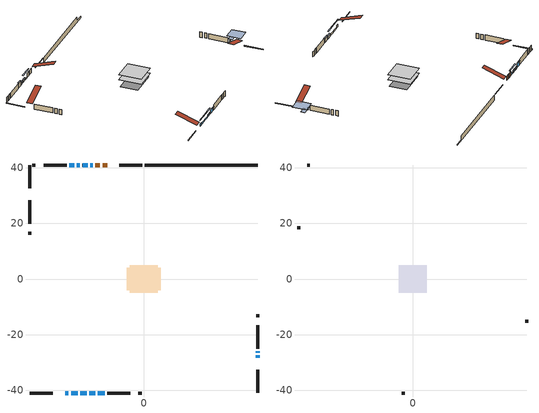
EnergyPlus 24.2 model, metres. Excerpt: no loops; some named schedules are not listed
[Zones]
conditioned space
 floor adiabatic (AdiabaticFloorConstruction): -4.95,-4.95 -4.95,4.95 4.95,4.95 4.95,-4.95 z0.96
 floor foundation (Slab1 construction): -6.14,-3.99 -6.14,3.99 6.14,3.99 6.14,-3.99 z-1.38
 wall outside (RimJoist1 construction): -0.49,40.98 -8.8,40.98 / -40.98,-40.98 -32.67,-40.98 / -40.98,40.98 -40.98,32.67 / 40.98,-40.98 40.98,-32.67 z0.96:1.26
 wall outside (AdiabaticWallConstruction 1): -13.2,40.98 -14.8,40.98 / -15.73,40.98 -17.49,40.98 z0.96:2.99
 wall outside (AdiabaticWallConstruction): -28.27,-40.98 -27.05,-40.98 / 40.98,-26.5 40.98,-25.96 z0.96:2.18; -18.42,40.98 -19.26,40.98 / -26.12,-40.98 -23.74,-40.98 / -22.81,-40.98 -20.57,-40.98 / 40.98,-28.27 40.98,-27.43 z0.96:1.55; -20.19,40.98 -22.02,40.98 / -22.94,40.98 -24.04,40.98 / -19.64,-40.98 -17.4,-40.98 z0.96:1.82; -24.96,40.98 -26.74,40.98 z0.96:3.04; -16.47,-40.98 -14.09,-40.98 z0.96:2.64
 wall outside (Wall1 construction): -27.67,40.98 -36.02,40.98 / -13.16,-40.98 -4.81,-40.98 / -40.98,28.26 -40.98,19.91 / 40.98,-25.04 40.98,-16.69 z0.96:3.4
 wall outside (Wall3 construction): -38.92,40.98 -40.05,40.98 / -1.9,-40.98 -0.78,-40.98 / -40.98,17.01 -40.98,15.89 / 40.98,-13.78 40.98,-12.66 z0.96:3.4
 wall foundation (FoundationWall1 construction): 0.44,40.98,-1.38 0.44,40.98,0.96 36.92,40.98,0.96 36.92,40.98,-0.83 40.98,40.98,-0.83 40.98,40.98,-1.38
 window (WindowConstruction 5): -28.26,-40.98 -27.05,-40.98 z0.96:2.18
 window (WindowConstruction 7): -18.42,40.98 -19.26,40.98 z0.96:1.55
 window (WindowConstruction 8): -26.12,-40.98 -23.74,-40.98 z0.96:1.55
 window (WindowConstruction 9): -22.81,-40.98 -20.57,-40.98 z0.96:1.55
 window (WindowConstruction 10): 40.98,-28.26 40.98,-27.43 z0.96:1.55
 window (WindowConstruction 6): 40.98,-26.5 40.98,-25.96 z0.96:2.18
 window (WindowConstruction): -20.19,40.98 -22.02,40.98 z0.96:1.82
 window (WindowConstruction 1): -22.94,40.98 -24.04,40.98 z0.96:1.82
 window (WindowConstruction 2): -24.96,40.98 -26.74,40.98 z0.96:3.04
 window (WindowConstruction 3): -19.64,-40.98 -17.4,-40.98 z0.96:1.82
 window (WindowConstruction 4): -16.47,-40.98 -14.09,-40.98 z0.96:2.64
 door (Door): -13.2,40.98 -14.8,40.98 z0.96:2.99
 door (Door 1): -15.73,40.98 -17.49,40.98 z0.96:2.99
 ceiling adiabatic (AdiabaticFloorConstruction): 4.95,-4.95 4.95,4.95 -4.95,4.95 -4.95,-4.95 z0.96
attic - vented
 floor to conditioned space (Floor1 construction Reversed): -4.95,-4.95 -4.95,4.95 4.95,4.95 4.95,-4.95 z3.4
 wall outside (Wall2 construction): -36.95,40.98 -38,40.98 / -3.88,-40.98 -2.83,-40.98 / -40.98,18.99 -40.98,17.94 / 40.98,-15.76 40.98,-14.71 z0.96:3.4
 roof outside (Roof1 construction): -12.27,40.98,3.4 -12.27,31.33,6.61 -9.73,31.33,6.61 -9.73,40.98,3.4; -29.19,-40.98,3.4 -29.19,-31.33,6.61 -31.74,-31.33,6.61 -31.74,-40.98,3.4; -40.98,29.19,3.4 -31.33,29.19,6.61 -31.33,31.74,6.61 -40.98,31.74,3.4; 40.98,-29.19,3.4 31.33,-29.19,6.61 31.33,-31.74,6.61 40.98,-31.74,3.4
shading: -21.91,40.98 -15.77,40.98 -15.77,41.39 -21.91,41.39 z4.19; -21.09,-40.98 -28.77,-40.98 -28.77,-41.39 -21.09,-41.39 z4.19; -17.92,-40.98 -25.46,-40.98 -25.46,-41.39 -17.92,-41.39 z4.19; 40.98,-24.78 40.98,-30.91 46.47,-30.91 46.47,-24.78 z4.19; 40.98,-25.35 40.98,-27.11 46.47,-27.11 46.47,-25.35 z2.79; -22.22,40.98 -19.99,40.98 -19.99,41.39 -22.22,41.39 z2.02; -24.24,40.98 -22.74,40.98 -22.74,41.39 -24.24,41.39 z2.02; -26.94,40.98 -24.76,40.98 -24.76,41.39 -26.94,41.39 z3.24; -17.2,-40.98 -19.84,-40.98 -19.84,-41.39 -17.2,-41.39 z2.02; -13.89,-40.98 -16.67,-40.98 -16.67,-41.39 -13.89,-41.39 z2.84
[Building]
Building 1: Terrain=Suburbs
[Site:Location]
Quebec Intl AP_QC: Latitude {deg}=46.8; Longitude {deg}=-71.38; Time Zone {hr}=-5; Elevation {m}=74; Keep Site Location Information=Yes
[Site:GroundTemperature:Shallow]
0.0108218, -2.24938, -2.43038, -1.3578, 2.94801, 7.23376, 10.9493, 13.303, 13.5029, 11.5886, 7.96783, 3.81355
[Site:WaterMainsTemperature]
Calculation Method=Schedule; Temperature Schedule=mains temperature schedule
[Material] Roughness=Rough; Thermal Absorptance=0.9
Name | Thickness {m} | Conductivity {W/m-K} | Density {kg/m3} | Specific Heat {J/kg-K} | Solar Absorptance | Visible Absorptance
asphalt or fiberglass shingles | 0.00635 | 0.162714 | 1121.4 | 1465.45 | 0.4 | 0.4
ceiling loosefill ins | 0.0846667 | 0.0480833 | 16.02 | 1046.75 | 0.7 | 0.7
ceiling stud and cavity | 0.1397 | 0.0876654 | 65.682 | 1177.47 | 0.7 | 0.7
concrete 4.0 in. | 0.1016 | 1.803125 | 2242.8 | 837.4 | 0.7 | 0.7
concrete 8.0 in. | 0.2032 | 1.803125 | 2242.8 | 837.4 | 0.7 | 0.7
door material | 0.04445 | 0.0451087 | 512.64 | 1214.23 | 0.7 | 0.7
door material 1 | 0.04445 | 0.20624 | 512.64 | 1214.23 | 0.7 | 0.7
exterior vertical ins | 0.0210149 | 0.029427 | 32.04 | 1214.23 | 0.7 | 0.7
floor covering | 0.0127 | 0.0433444 | 54.468 | 1339.84 | 0.6 | 0.6
floor rigid ins; wall rigid ins | 0.512978 | 0.029427 | 32.04 | 1214.23 | 0.7 | 0.7
floor stud and cavity | 0.1397 | 1.75129 | 37.0049 | 1207.88 | 0.7 | 0.7
furniture material conditioned space 1 | 0.1524 | 0.115458 | 640.8 | 1214.23 | 0.6 | 0.6
gypsum board | 0.0127 | 0.160291 | 801 | 837.4 | 0.6 | 0.6
gypsum board 1 | 0.0127 | 0.160291 | 801 | 837.4 | 0.7 | 0.7
osb sheathing 0.5 in. | 0.0127 | 0.115458 | 512.64 | 1214.23 | 0.7 | 0.7
osb sheathing 0.75 in. | 0.01905 | 0.115458 | 512.64 | 1214.23 | 0.7 | 0.7
osb sheathing 2.0 in. | 0.0508 | 0.115458 | 512.64 | 1214.23 | 0.7 | 0.7
rim joist stud and cavity | 0.0508 | 0.0400928 | 125.044 | 1163.47 | 0.6 | 0.6
wall stud and cavity | 0.1397 | 0.0850358 | 139.0536 | 1170.24 | 0.7 | 0.7
wall stud and cavity 1 | 0.0889 | 6.1454 | 50.32683 | 1063.81 | 0.6 | 0.6
wall stud and cavity 2 | 0.1397 | 0.124955 | 139.0536 | 1170.24 | 0.7 | 0.7
wall stud and cavity 3 | 0.0889 | 0.380278 | 52.3479 | 1209.89 | 0.7 | 0.7
wall stud and cavity 4 | 0.0889 | 0.391764 | 83.0341 | 1211.67 | 0.7 | 0.7
wood siding | 0.0254 | 0.102417 | 544.68 | 1172.36 | 0.4 | 0.4
wood siding 1 | 0.00254 | 0.102417 | 544.68 | 1172.36 | 0.4 | 0.4
wood siding 2; wood siding 3; wood siding 4 | 0.0254 | 0.102417 | 544.68 | 1172.36 | 0.7 | 0.7
[WindowMaterial:SimpleGlazingSystem]
Name | U-Factor {W/m2-K} | Solar Heat Gain Coefficient
WindowMaterial | 3.17627 | 0.55
WindowMaterial 1 | 3.15243 | 0.57
WindowMaterial 2 | 2.975272 | 0.59
WindowMaterial 3 | 3.14959 | 0.57
WindowMaterial 4 | 2.99003 | 0.66
WindowMaterial 5 | 2.92474 | 0.66
WindowMaterial 6 | 2.98152 | 0.61
WindowMaterial 7 | 3.04795 | 0.45
WindowMaterial 8 | 3.17968 | 0.56
WindowMaterial 9 | 3.230782 | 0.52
[Construction]
AdiabaticFloorConstruction: floor stud and cavity, floor rigid ins, osb sheathing 0.75 in., floor covering
AdiabaticWallConstruction: wood siding 3, wall rigid ins, wall stud and cavity 3, gypsum board
AdiabaticWallConstruction 1: wood siding 4, wall rigid ins, wall stud and cavity 3, gypsum board
Door: door material
Door 1: door material 1
Floor1 construction Reversed: gypsum board, ceiling stud and cavity, ceiling loosefill ins
FoundationWall1 construction: concrete 8.0 in., gypsum board 1
furniture construction conditioned space 1: furniture material conditioned space 1
PartitionWallConstruction: gypsum board, wall stud and cavity 4, gypsum board
RimJoist1 construction: wood siding 2, osb sheathing 2.0 in., rim joist stud and cavity
Roof1 construction: asphalt or fiberglass shingles
Slab1 construction: concrete 4.0 in.
Wall1 construction: wood siding, osb sheathing 0.5 in., wall stud and cavity, gypsum board
Wall2 construction: wood siding 1, wall stud and cavity 1
Wall3 construction: wood siding, osb sheathing 0.5 in., wall stud and cavity 2, gypsum board
WindowConstruction: WindowMaterial
WindowConstruction 1: WindowMaterial 1
WindowConstruction 10; WindowConstruction 7: WindowMaterial 7
WindowConstruction 2: WindowMaterial 2
WindowConstruction 3: WindowMaterial 3
WindowConstruction 4: WindowMaterial 4
WindowConstruction 5: WindowMaterial 5
WindowConstruction 6: WindowMaterial 6
WindowConstruction 8: WindowMaterial 8
WindowConstruction 9: WindowMaterial 9
[Zone] Multiplier=1; Part of Total Floor Area=Yes
Name | Volume {m3}
attic - vented | 51.194
conditioned space | 494.6
[Space]
Name | Zone | Volume {m3}
attic - vented 1 | attic - vented | 51.194
conditioned space 1 | conditioned space | 494.6
[ZoneInfiltration:EffectiveLeakageArea]
infil attic - vented 1: Zone or Space=attic - vented 1; Schedule=Always On Discrete; Effective Air Leakage Area {cm2}=3621.42; Stack Coefficient=0.000393152; Wind Coefficient=1.33968e-05
[ZoneMixing]
whole house fan mix: Zone or Space=attic - vented; Schedule=Always On Continuous; Design Flow Rate Calculation Method=Flow/Zone; Design Flow Rate {m3/s}=0; Source Zone or Space=conditioned space
[SurfaceProperty:ExposedFoundationPerimeter]
Slab1: Exposed Perimeter Calculation Method=TotalExposedPerimeter; Total Exposed Perimeter {m}=40.538
[InternalMass] Zone or ZoneList=conditioned space; Space or SpaceList=conditioned space 1
Name | Construction | Surface Area {m2}
furniture mass conditioned space 1 | furniture construction conditioned space 1 | 78.48
partition wall mass | PartitionWallConstruction | 196.2
[Lights]
interior lighting: Zone or ZoneList or Space or SpaceList=conditioned space 1; Schedule=interior lighting schedule; Design Level Calculation Method=LightingLevel; Lighting Level {W}=343.2; Return Air Fraction=0; Fraction Radiant=0.6; Fraction Visible=0.2; Fraction Replaceable=1
[People]
occupants: Zone or ZoneList or Space or SpaceList=conditioned space 1; Number of People Schedule=occupants schedule; Number of People Calculation Method=People; Number of People=3; Fraction Radiant=0.314171; Sensible Heat Fraction=0.56303; Activity Level Schedule=occupants activity schedule; Carbon Dioxide Generation Rate {m3/s-W}=0; Enable ASHRAE 55 Comfort Warnings=No; Mean Radiant Temperature Calculation Type=EnclosureAveraged
[ElectricEquipment] Zone or ZoneList or Space or SpaceList=conditioned space 1; Design Level Calculation Method=EquipmentLevel
Name | Schedule | Design Level {W} | Fraction Latent | Fraction Radiant | Fraction Lost
clothes dryer | clothes dryer schedule | 140.772 | 0.015 | 0.081 | 0.85
clothes washer | clothes washer schedule | 32.1985 | 0.03 | 0.162 | 0.7
cooking range | cooking range schedule | 215.147 | 0.08 | 0.432 | 0.2
dishwasher | dishwasher schedule | 66.8632 | 0.3 | 0.18 | 0.4
fridge | fridge schedule | 72.9452 | 0 | 0.6 | 0
mech vent house fan | mech vent house fan schedule | 0 | 0 | 0 | 1
mech vent house fan cfis | mech vent house fan cfis schedule | 0 | 0 | 0 | 0
misc plug loads | misc plug loads schedule | 494.7 | 0.045 | 0.513 | 0.1
whole house fan | Always On Discrete | 0 | 0 | 0 | 1
[OtherEquipment] Zone or ZoneList or Space or SpaceList=conditioned space 1; Design Level Calculation Method=EquipmentLevel
Name | Fuel Type | Schedule | Design Level {W} | Fraction Latent | Fraction Radiant | Fraction Lost
clothes dryer 1 | Electricity | clothes dryer schedule | 0 | 0.015 | 0.081 | 0.85
cooking range 1 | Electricity | cooking range schedule | 0 | 0.08 | 0.432 | 0.2
general water use latent | None | general water use schedule | 62.594 | 1 | 0 | 0
general water use sensible | None | general water use schedule | -61.6891 | 0 | 0.6 | 0
mech vent house fan latent load | None | Always On Discrete | 0 | 1 | 0 | 0
mech vent house fan sensible load | None | Always On Discrete | 0 | 0 | 0 | 0
water heater energy adjustment1 | Electricity | Always On Discrete | 0.01 | 0 | 0 | 1
[ZoneInfiltration:DesignFlowRate] Zone or ZoneList or Space or SpaceList=conditioned space 1; Schedule=Always On Discrete; Design Flow Rate Calculation Method=Flow/Zone; Design Flow Rate {m3/s}=0
infil flow; natural vent flow; whole house fan flow
[ZoneControl:Thermostat]
conditioned space Thermostat: Zone or ZoneList=conditioned space; Control Type Schedule=conditioned space Thermostat Schedule; Control 1=conditioned space temperature setpoint; Temperature Difference Between Cutout And Setpoint {deltaC}=0
[ZoneHVAC:Baseboard:Convective:Electric]
electric baseboard: Availability Schedule=Always On Discrete; Heating Design Capacity {W}=12343.9; Efficiency=1
[AirLoopHVAC:UnitarySystem]
unit heater unitary system: Control Type=Load; Controlling Zone or Thermostat Location=conditioned space; Dehumidification Control Type=None; Availability Schedule=Always On Discrete; Supply Fan=unit heater supply fan; Fan Placement=BlowThrough; Supply Air Fan Operating Mode Schedule=unit heater auto fan schedule; Heating Coil=unit heater htg coil; DX Heating Coil Sizing Ratio=1; Use DOAS DX Cooling Coil=No; Minimum Supply Air Temperature {C}=2; Latent Load Control=SensibleOnlyLoadControl; Cooling Supply Air Flow Rate Method=None; Heating Supply Air Flow Rate Method=SupplyAirFlowRate; Heating Supply Air Flow Rate {m3/s}=0.00141584; No Load Supply Air Flow Rate Method=SupplyAirFlowRate; No Load Supply Air Flow Rate {m3/s}=0; No Load Supply Air Flow Rate Control Set To Low Speed=Yes; Maximum Supply Air Temperature {C}=48.8889; Maximum Outdoor Dry-Bulb Temperature for Supplemental Heater Operation {C}=21; Ancillary On-Cycle Electric Power {W}=0; Ancillary Off-Cycle Electric Power {W}=0
[Fan:SystemModel]
unit heater supply fan: Availability Schedule=Always On Discrete; Design Maximum Air Flow Rate {m3/s}=0.00141584; Speed Control Method=Discrete; Electric Power Minimum Flow Rate Fraction=0.2; Design Pressure Rise {Pa}=500; Motor Efficiency=1; Motor In Air Stream Fraction=1; Design Electric Power Consumption {W}=Autosize; Design Power Sizing Method=PowerPerFlow; Electric Power Per Unit Flow Rate {W/(m3/s)}=28251.7; Electric Power Per Unit Flow Rate Per Unit Pressure {W/((m3/s)-Pa)}=1.66667; Fan Total Efficiency=0.7; Motor Loss Radiative Fraction=0; Number of Speeds=1; Speed Flow Fraction 1=1; Speed Electric Power Fraction 1=1
[Coil:Heating:Fuel]
unit heater htg coil: Availability Schedule=Always On Discrete; Fuel Type=OtherFuel1; Burner Efficiency=0.3; Nominal Capacity {W}=0.293071; On Cycle Parasitic Electric Load {W}=0; Off Cycle Parasitic Fuel Load {W}=0
[Zone equipment]
conditioned space: electric baseboard, unit heater unitary system
[Foundation:Kiva]
Foundation Kiva 1: Initial Indoor Air Temperature {C}=18; Wall Height Above Grade {m}=0.959998; Wall Depth Below Slab {m}=0.2032; Custom Block Material Name 1=exterior vertical ins; Custom Block Depth 1 {m}=2.34001; Custom Block X Position 1 {m}=0.2159; Custom Block Z Position 1 {m}=0
[Foundation:Kiva:Settings]
Soil Conductivity {W/m-K}=0.849921; Soil Density {kg/m3}=1842.3; Soil Specific Heat {J/kg-K}=418.7; Ground Solar Absorptivity=0.9; Ground Thermal Absorptivity=0.9; Ground Surface Roughness {m}=0.03; Far-Field Width {m}=40; Deep-Ground Boundary Condition=ZeroFlux; Deep-Ground Depth {m}=40; Minimum Cell Dimension {m}=0.2; Maximum Cell Growth Coefficient=3; Simulation Timestep=Timestep
[Exterior:Lights]
exterior lighting: Schedule=exterior lighting schedule; Design Level {W}=75.6
[EnergyManagementSystem:GlobalVariable]
infil_program_Qfan
infil_program_Qinf
natural_vent_program_Qnv
natural_vent_program_Qwhf
[EnergyManagementSystem:Sensor]
Name | Output:Variable or Output:Meter Index Key | Output:Variable or Output:Meter
airflow_gain | infil flow | Infiltration Sensible Heat Gain Energy
airflow_gain_1 | natural vent flow | Infiltration Sensible Heat Gain Energy
airflow_gain_2 | whole house fan flow | Infiltration Sensible Heat Gain Energy
airflow_loss | infil flow | Infiltration Sensible Heat Loss Energy
airflow_loss_1 | natural vent flow | Infiltration Sensible Heat Loss Energy
airflow_loss_2 | whole house fan flow | Infiltration Sensible Heat Loss Energy
clg_load_cond |  | Cooling:EnergyTransfer:Zone:CONDITIONED SPACE
clg_sp_s; clg_sp_s_1 | cooling setpoint | Schedule Value
clothes_dryer_exhaust_0_sch_s | clothes dryer exhaust 0 schedule | Schedule Value
conditioned_space_clg_unmet_s | conditioned space | Zone Cooling Setpoint Not Met Time
conditioned_space_htg_unmet_s | conditioned space | Zone Heating Setpoint Not Met Time
cool_season | cooling season schedule | Schedule Value
fridge_tin_s | conditioned space | Zone Mean Air Temperature
htg_load_cond |  | Heating:EnergyTransfer:Zone:CONDITIONED SPACE
htg_sp_s; htg_sp_s_1 | heating setpoint | Schedule Value
ig_ee_conv | clothes dryer | Electric Equipment Convective Heating Energy
ig_ee_conv_2 | cooking range | Electric Equipment Convective Heating Energy
ig_ee_conv_4 | fridge | Electric Equipment Convective Heating Energy
ig_ee_conv_5 | misc plug loads | Electric Equipment Convective Heating Energy
ig_ee_conv_6 | whole house fan | Electric Equipment Convective Heating Energy
ig_ee_rad | clothes dryer | Electric Equipment Radiant Heating Energy
ig_ee_rad_2 | cooking range | Electric Equipment Radiant Heating Energy
ig_ee_rad_4 | fridge | Electric Equipment Radiant Heating Energy
ig_ee_rad_5 | misc plug loads | Electric Equipment Radiant Heating Energy
ig_ee_rad_6 | whole house fan | Electric Equipment Radiant Heating Energy
ig_lgt_conv | interior lighting | Lights Convective Heating Energy
ig_lgt_rad | interior lighting | Lights Radiant Heating Energy
ig_lgt_vis | interior lighting | Lights Visible Radiation Heating Energy
ig_oe_conv | clothes dryer 1 | Other Equipment Convective Heating Energy
ig_oe_conv_1 | cooking range 1 | Other Equipment Convective Heating Energy
ig_oe_conv_2 | general water use latent | Other Equipment Convective Heating Energy
ig_oe_conv_3 | general water use sensible | Other Equipment Convective Heating Energy
ig_oe_conv_4 | water heater energy adjustment1 | Other Equipment Convective Heating Energy
ig_oe_rad | clothes dryer 1 | Other Equipment Radiant Heating Energy
ig_oe_rad_1 | cooking range 1 | Other Equipment Radiant Heating Energy
ig_oe_rad_2 | general water use latent | Other Equipment Radiant Heating Energy
ig_oe_rad_3 | general water use sensible | Other Equipment Radiant Heating Energy
ig_oe_rad_4 | water heater energy adjustment1 | Other Equipment Radiant Heating Energy
ig_ppl_conv | occupants | People Convective Heating Energy
ig_ppl_rad | occupants | People Radiant Heating Energy
im_conv | furniture mass conditioned space 1 | Surface Inside Face Convection Heat Gain Energy
im_conv_1 | partition wall mass | Surface Inside Face Convection Heat Gain Energy
im_ig | furniture mass conditioned space 1 | Surface Inside Face Internal Gains Radiation Heat Gain Energy
im_ig_1 | partition wall mass | Surface Inside Face Internal Gains Radiation Heat Gain Energy
im_lgt | furniture mass conditioned space 1 | Surface Inside Face Lights Radiation Heat Gain Energy
im_lgt_1 | partition wall mass | Surface Inside Face Lights Radiation Heat Gain Energy
im_sol | furniture mass conditioned space 1 | Surface Inside Face Solar Radiation Heat Gain Energy
im_sol_1 | partition wall mass | Surface Inside Face Solar Radiation Heat Gain Energy
im_surf | furniture mass conditioned space 1 | Surface Inside Face Net Surface Thermal Radiation Heat Gain Energy
im_surf_1 | partition wall mass | Surface Inside Face Net Surface Thermal Radiation Heat Gain Energy
mv_conv | mech vent house fan | Electric Equipment Convective Heating Energy
mv_conv_1 | mech vent house fan cfis | Electric Equipment Convective Heating Energy
mv_conv_2 | mech vent house fan latent load | Other Equipment Convective Heating Energy
mv_conv_3 | mech vent house fan sensible load | Other Equipment Convective Heating Energy
mv_rad | mech vent house fan | Electric Equipment Radiant Heating Energy
mv_rad_1 | mech vent house fan cfis | Electric Equipment Radiant Heating Energy
mv_rad_2 | mech vent house fan latent load | Other Equipment Radiant Heating Energy
mv_rad_3 | mech vent house fan sensible load | Other Equipment Radiant Heating Energy
natural_vent_s | natural vent schedule | Schedule Value
out_pb_s |  | Site Outdoor Air Barometric Pressure
out_wt_s |  | Site Outdoor Air Humidity Ratio
site_vw_s |  | Site Wind Speed
ss_back_out | Window1 | Surface Window Shortwave from Zone Back Out Window Heat Transfer Rate
ss_back_out_1 | Window10 | Surface Window Shortwave from Zone Back Out Window Heat Transfer Rate
ss_back_out_10 | Window9 | Surface Window Shortwave from Zone Back Out Window Heat Transfer Rate
ss_back_out_2 | Window11 | Surface Window Shortwave from Zone Back Out Window Heat Transfer Rate
ss_back_out_3 | Window12 | Surface Window Shortwave from Zone Back Out Window Heat Transfer Rate
ss_back_out_4 | Window14 | Surface Window Shortwave from Zone Back Out Window Heat Transfer Rate
ss_back_out_5 | Window2 | Surface Window Shortwave from Zone Back Out Window Heat Transfer Rate
ss_back_out_6 | Window3 | Surface Window Shortwave from Zone Back Out Window Heat Transfer Rate
ss_back_out_7 | Window5 | Surface Window Shortwave from Zone Back Out Window Heat Transfer Rate
ss_back_out_8 | Window6 | Surface Window Shortwave from Zone Back Out Window Heat Transfer Rate
ss_back_out_9 | Window7 | Surface Window Shortwave from Zone Back Out Window Heat Transfer Rate
ss_conv | Door1 | Surface Inside Face Convection Heat Gain Energy
ss_conv_1 | Door3 | Surface Inside Face Convection Heat Gain Energy
ss_conv_10 | Window6 | Surface Inside Face Convection Heat Gain Energy
ss_conv_11 | Window7 | Surface Inside Face Convection Heat Gain Energy
ss_conv_12 | Window9 | Surface Inside Face Convection Heat Gain Energy
ss_conv_2 | Window1 | Surface Inside Face Convection Heat Gain Energy
ss_conv_3 | Window10 | Surface Inside Face Convection Heat Gain Energy
ss_conv_4 | Window11 | Surface Inside Face Convection Heat Gain Energy
ss_conv_5 | Window12 | Surface Inside Face Convection Heat Gain Energy
ss_conv_6 | Window14 | Surface Inside Face Convection Heat Gain Energy
ss_conv_7 | Window2 | Surface Inside Face Convection Heat Gain Energy
ss_conv_8 | Window3 | Surface Inside Face Convection Heat Gain Energy
ss_conv_9 | Window5 | Surface Inside Face Convection Heat Gain Energy
ss_ig | Door1 | Surface Inside Face Internal Gains Radiation Heat Gain Energy
ss_ig_1 | Door3 | Surface Inside Face Internal Gains Radiation Heat Gain Energy
ss_ig_10 | Window6 | Surface Inside Face Internal Gains Radiation Heat Gain Energy
ss_ig_11 | Window7 | Surface Inside Face Internal Gains Radiation Heat Gain Energy
ss_ig_12 | Window9 | Surface Inside Face Internal Gains Radiation Heat Gain Energy
ss_ig_2 | Window1 | Surface Inside Face Internal Gains Radiation Heat Gain Energy
ss_ig_3 | Window10 | Surface Inside Face Internal Gains Radiation Heat Gain Energy
ss_ig_4 | Window11 | Surface Inside Face Internal Gains Radiation Heat Gain Energy
ss_ig_5 | Window12 | Surface Inside Face Internal Gains Radiation Heat Gain Energy
ss_ig_6 | Window14 | Surface Inside Face Internal Gains Radiation Heat Gain Energy
ss_ig_7 | Window2 | Surface Inside Face Internal Gains Radiation Heat Gain Energy
ss_ig_8 | Window3 | Surface Inside Face Internal Gains Radiation Heat Gain Energy
ss_ig_9 | Window5 | Surface Inside Face Internal Gains Radiation Heat Gain Energy
ss_lgt | Door1 | Surface Inside Face Lights Radiation Heat Gain Energy
ss_lgt_1 | Door3 | Surface Inside Face Lights Radiation Heat Gain Energy
ss_sol | Door1 | Surface Inside Face Solar Radiation Heat Gain Energy
ss_sol_1 | Door3 | Surface Inside Face Solar Radiation Heat Gain Energy
ss_surf | Door1 | Surface Inside Face Net Surface Thermal Radiation Heat Gain Energy
ss_surf_1 | Door3 | Surface Inside Face Net Surface Thermal Radiation Heat Gain Energy
ss_surf_10 | Window6 | Surface Inside Face Net Surface Thermal Radiation Heat Gain Energy
ss_surf_11 | Window7 | Surface Inside Face Net Surface Thermal Radiation Heat Gain Energy
ss_surf_12 | Window9 | Surface Inside Face Net Surface Thermal Radiation Heat Gain Energy
ss_surf_2 | Window1 | Surface Inside Face Net Surface Thermal Radiation Heat Gain Energy
ss_surf_3 | Window10 | Surface Inside Face Net Surface Thermal Radiation Heat Gain Energy
ss_surf_4 | Window11 | Surface Inside Face Net Surface Thermal Radiation Heat Gain Energy
ss_surf_5 | Window12 | Surface Inside Face Net Surface Thermal Radiation Heat Gain Energy
ss_surf_6 | Window14 | Surface Inside Face Net Surface Thermal Radiation Heat Gain Energy
ss_surf_7 | Window2 | Surface Inside Face Net Surface Thermal Radiation Heat Gain Energy
ss_surf_8 | Window3 | Surface Inside Face Net Surface Thermal Radiation Heat Gain Energy
ss_surf_9 | Window5 | Surface Inside Face Net Surface Thermal Radiation Heat Gain Energy
ss_trans_in | Window1 | Surface Window Transmitted Solar Radiation Rate
ss_trans_in_1 | Window10 | Surface Window Transmitted Solar Radiation Rate
ss_trans_in_10 | Window9 | Surface Window Transmitted Solar Radiation Rate
ss_trans_in_2 | Window11 | Surface Window Transmitted Solar Radiation Rate
ss_trans_in_3 | Window12 | Surface Window Transmitted Solar Radiation Rate
ss_trans_in_4 | Window14 | Surface Window Transmitted Solar Radiation Rate
ss_trans_in_5 | Window2 | Surface Window Transmitted Solar Radiation Rate
ss_trans_in_6 | Window3 | Surface Window Transmitted Solar Radiation Rate
ss_trans_in_7 | Window5 | Surface Window Transmitted Solar Radiation Rate
ss_trans_in_8 | Window6 | Surface Window Transmitted Solar Radiation Rate
ss_trans_in_9 | Window7 | Surface Window Transmitted Solar Radiation Rate
ss_trans_out | Window1 | Surface Inside Face Initial Transmitted Diffuse Transmitted Out Window Solar Radiation Rate
ss_trans_out_1 | Window10 | Surface Inside Face Initial Transmitted Diffuse Transmitted Out Window Solar Radiation Rate
ss_trans_out_10 | Window9 | Surface Inside Face Initial Transmitted Diffuse Transmitted Out Window Solar Radiation Rate
ss_trans_out_2 | Window11 | Surface Inside Face Initial Transmitted Diffuse Transmitted Out Window Solar Radiation Rate
ss_trans_out_3 | Window12 | Surface Inside Face Initial Transmitted Diffuse Transmitted Out Window Solar Radiation Rate
ss_trans_out_4 | Window14 | Surface Inside Face Initial Transmitted Diffuse Transmitted Out Window Solar Radiation Rate
ss_trans_out_5 | Window2 | Surface Inside Face Initial Transmitted Diffuse Transmitted Out Window Solar Radiation Rate
